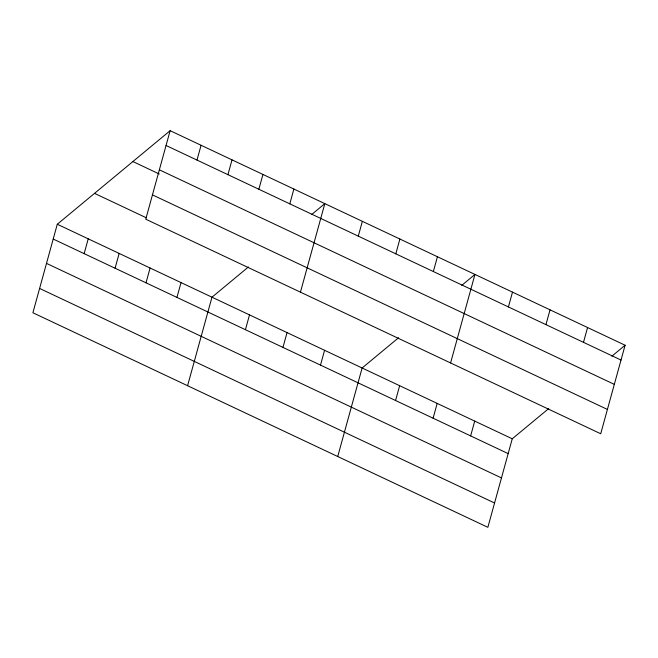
<?xml version="1.0" encoding="UTF-8"?>
<svg xmlns="http://www.w3.org/2000/svg" width="658" height="658" viewBox="0 0 658 658"><rect width="100%" height="100%" fill="white"/><g stroke="black" fill="none" stroke-linecap="round" stroke-linejoin="round"><path stroke-width="0.99" d="M170.134 130.679L145.755 219.204L600.713 433.754L625.1 345.236L170.134 130.679L57.287 224.246L32.9 312.764L487.866 527.321L512.245 438.796L548.714 408.569M84.142 253.643L88.221 238.838M115.076 268.234L119.156 253.42M146.018 282.825L150.098 268.012M196.997 160.075L201.077 145.27M176.953 297.416L181.032 282.603M227.931 174.666L232.011 159.861M187.588 385.72L211.975 297.194L248.436 266.959M258.865 189.257L262.945 174.444M245.426 329.699L249.505 314.894M289.808 203.848L293.887 189.035M282.965 347.408L287.044 332.594M300.443 292.152L324.822 203.626L311.637 214.566M320.495 365.108L324.575 350.295M358.281 236.14L362.361 221.327M337.727 456.52L362.114 367.995L398.575 337.76M395.812 253.84L399.891 239.027M395.565 400.508L399.645 385.695M433.351 271.54L437.43 256.727M433.104 418.208L437.175 403.395M450.582 362.953L474.961 274.427L461.768 285.366M470.635 435.909L474.714 421.095M508.42 306.941L512.5 292.127M545.951 324.641L550.03 309.828M583.49 342.341L587.569 327.536M611.907 356.167L625.1 345.236M166.055 145.484L621.02 360.041M159.359 169.813L614.317 384.371M132.891 161.555L159.285 174M152.45 194.875L607.416 409.432M94.522 193.37L146.389 217.823M57.287 224.246L512.245 438.796M53.208 239.051L508.165 453.609M46.504 263.381L501.47 477.93M39.603 288.443L494.569 503"/></g></svg>
